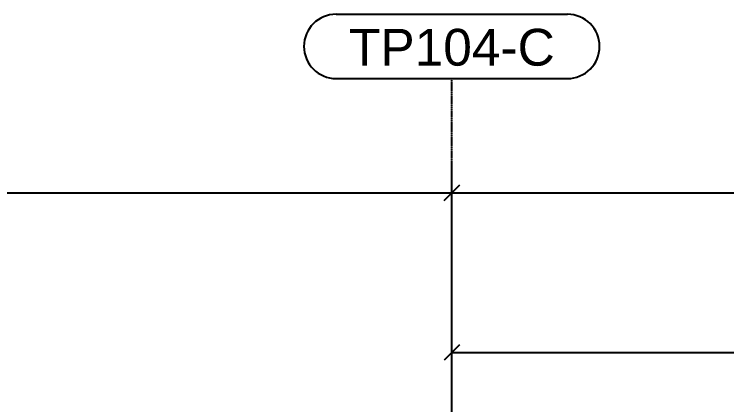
# Model space of a CAD drawing. Header units: millimetres. Extents: x 2102 to 21371, y 12217 to 26594.
# Drawn here: x 7270 to 9488, y 25378 to 26594 of the extents above; entities that cross this region are included whole.
import ezdxf

# ---------------------------------------------------------------- set-up
doc = ezdxf.new("R2010")
doc.units = ezdxf.units.MM
doc.linetypes.add('DXK_LINE_DOT5', pattern=[7.8785, 2.979, -0.9799, 0.9799, -0.9799, 0.9799, -0.9799])
for name, color, linetype in [('10', 7, 'Continuous'), ('2', 7, 'Continuous'), ('6', 7, 'Continuous')]:
    doc.layers.add(name, color=color, linetype=linetype)
doc.styles.add('Arial', font='arial.ttf', dxfattribs={"height": 0.2})

# ---------------------------------------------------------------- blocks, each defined once
blk = doc.blocks.new('GridLine-116860372-116902 - 114867')
at = {"layer": '10', "color": 7, "linetype": 'Continuous'}
for p, q in [((9125.5, 27911.7), (10025.6, 27911.7)), ((9125.5, 27661.7), (10025.6, 27661.7))]:
    blk.add_line(p, q, dxfattribs=at)
for centre, start, end in [((9125.5, 27786.7), 90, 270), ((10025.6, 27786.7), 270, 90)]:
    blk.add_arc(centre, 125, start, end, dxfattribs=at)
at = {"layer": '2', "color": 7, "linetype": 'DXK_LINE_DOT5'}
blk.add_line((9575.6, 12454.5), (9575.6, 27661.7), dxfattribs=at)
at = {"layer": '10', "color": 7, "linetype": 'Continuous', "style": 'Arial'}
blk.add_text('TP104-C', height=143.26, dxfattribs=at).set_placement((9175.5, 27711.7))
blk = doc.blocks.new('StraightDimension-116860372-120171 - 114867')
at = {"layer": '6', "color": 3, "linetype": 'Continuous'}
for p, q in [((9575.6, 25120.8), (9575.6, 26716.1)), ((9605.6, 26626.1), (9545.6, 26566.1)), ((9575.6, 26596.1), (15825.6, 26596.1))]:
    blk.add_line(p, q, dxfattribs=at)
blk = doc.blocks.new('StraightDimension-116860372-119750 - 114867')
at = {"layer": '6', "color": 3, "linetype": 'Continuous'}
for p, q in [((9575.6, 25120.8), (9575.6, 27337)), ((9605.6, 27247), (9545.6, 27187)), ((9575.6, 27217), (20200.6, 27217))]:
    blk.add_line(p, q, dxfattribs=at)
blk = doc.blocks.new('StraightDimension-116860372-119751 - 114867')
at = {"layer": '6', "color": 3, "linetype": 'Continuous'}
for p, q in [((9575.6, 25120.8), (9575.6, 27337)), ((9545.6, 27187), (9605.6, 27247)), ((3325.6, 27217), (9575.6, 27217))]:
    blk.add_line(p, q, dxfattribs=at)

msp = doc.modelspace()

# ---------------------------------------------------------------- block references
at = {"xscale": 0.8, "yscale": 0.8, "zscale": 0.8}
msp.add_blockref('GridLine-116860372-116902 - 114867', (971.5, 4264.2), dxfattribs=at)

# ---------------------------------------------------------------- next in the draw order: block references
msp.add_blockref('StraightDimension-116860372-120171 - 114867', (971.5, 4264.2), dxfattribs=at)

# ---------------------------------------------------------------- next in the draw order: block references
msp.add_blockref('StraightDimension-116860372-119750 - 114867', (971.5, 4264.2), dxfattribs=at)

# ---------------------------------------------------------------- next in the draw order: block references
msp.add_blockref('StraightDimension-116860372-119751 - 114867', (971.5, 4264.2), dxfattribs=at)

doc.saveas('drawing.dxf')
